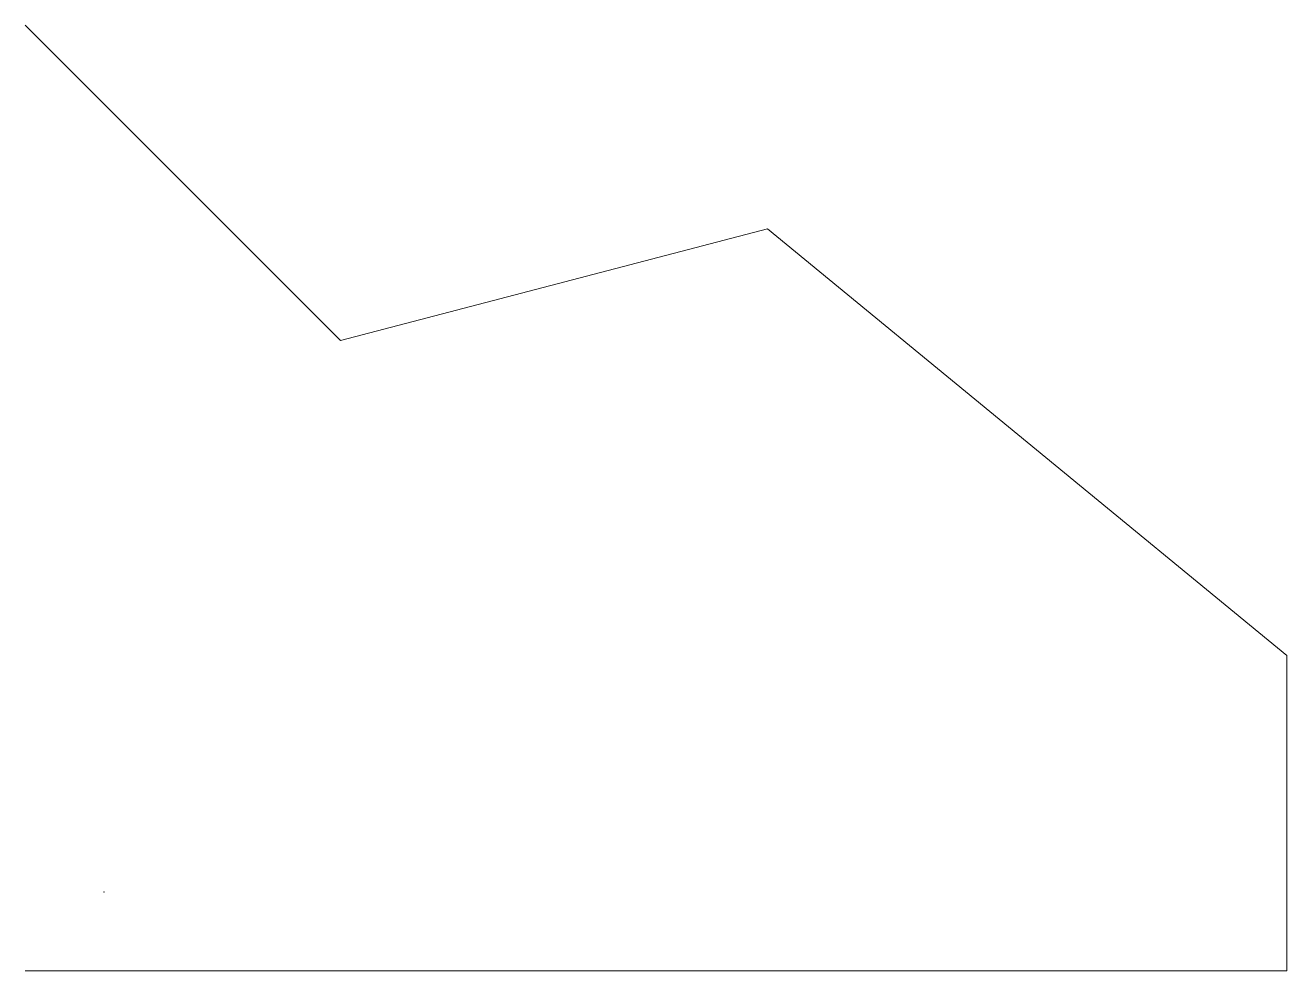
# Model space of a CAD drawing. Header units: millimetres. Extents: x 0 to 80, y 0 to 60.
import ezdxf

# ---------------------------------------------------------------- set-up
doc = ezdxf.new("R2010")
doc.units = ezdxf.units.MM
doc.layers.add('input', color=1, linetype='CONTINUOUS', lineweight=0)

msp = doc.modelspace()

# ---------------------------------------------------------------- linework, layer by layer
at = {"layer": 'input'}
msp.add_lwpolyline([(0, 0), (80, 0), (80, 20), (47.071, 47.071), (20, 40), (0, 60)], dxfattribs=at)
msp.add_point((5, 5), dxfattribs=at)

doc.saveas('drawing.dxf')
